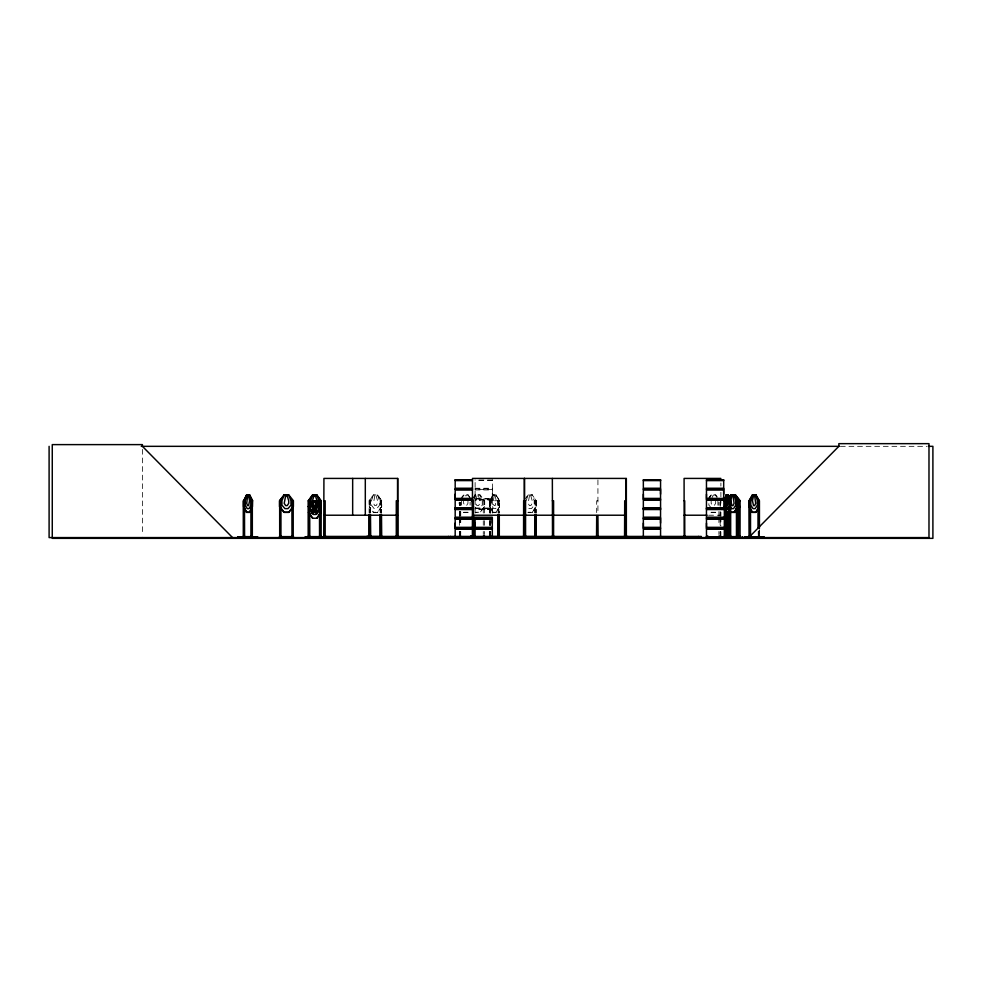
<?xml version="1.0" encoding="UTF-8"?>
<svg xmlns="http://www.w3.org/2000/svg" width="982" height="982" viewBox="0 0 982 982"><rect width="100%" height="100%" fill="white"/><g stroke="black" fill="none" stroke-linecap="round" stroke-linejoin="round"><path stroke-width="0.74" stroke-dasharray="4.91 3.68" d="M475.116 494.179L475.067 498.758M492.301 494.179L492.498 489.097M492.313 513.12L492.313 498.402L475.092 498.402L475.128 479.744M492.301 498.402L492.301 489.895M374.78 495.8L373.467 503.336L374.78 505.607L376.143 505.607L377.518 503.336L377.518 500.771L376.143 495.8L374.719 495.8M529.458 495.8L528.132 503.336L529.458 505.607L530.808 505.607L532.195 503.336L532.195 500.771L530.808 495.8L529.384 495.8M711.52 499.531L712.625 495.8L714.135 495.8M526.082 500.771L528.12 495.038L526.487 497.334M492.375 499.654L474.981 499.519M461.994 499.298L463.614 495.038L467.997 495.038L471.397 499.593M473.226 500.771L475.497 495.038L480.026 495.038L482.272 500.771L482.272 505.153L479.277 508.627M709.323 499.629L711.14 495.038L715.657 495.038L716.565 497.334M492.473 480.002L474.932 480.002M492.436 489.367L474.981 489.367M493.025 494.891L489.699 500.722L489.699 506.565L492.915 512.395L496.291 512.395L499.519 506.565L499.519 500.722L496.18 494.891L492.915 494.891M496.131 512.248L499.519 506.565M482.371 509.548L485.047 509.548M369.146 513.046L369.183 500.722L373.381 494.891L377.579 494.891L381.716 500.722L381.716 506.565L377.518 512.395M369.318 500.771L373.455 495.038L371.417 500.771L371.417 505.153L374.142 508.627L376.855 508.627L379.531 505.153L379.531 500.771L377.518 495.038L373.381 495.038M524.683 499.556L528.058 494.891L532.256 494.891M536.246 506.516L532.121 512.248L528.058 512.248M532.183 512.395L536.393 506.565L536.393 500.722L532.183 494.891M460.006 499.556L463.59 494.891L468.058 494.891M471.741 499.556L475.423 494.891L480.1 494.891L484.703 500.722L484.703 506.565L480.1 512.395L475.423 512.395M473.68 497.334L475.497 495.038M484.556 506.516L480.026 512.248L475.497 512.248M707.371 499.556L711.066 494.891L715.731 494.891L719.29 499.629M709.323 497.334L711.14 495.038M492.277 480.615L475.128 480.615M475.128 508.025L492.301 508.038M492.277 509.56L475.128 509.56M492.412 509.02L475.079 509.007M475.043 508.259L492.387 508.725M840.359 446.331L926.836 446.331M475.092 488.25L492.313 488.25M474.981 488.84L492.498 488.962M475.092 489.957L492.313 489.957M492.964 495.038L496.241 495.038L497.813 500.771L497.813 505.153L495.726 508.627L493.615 508.627L491.491 505.153L491.491 500.771L493.074 495.038L489.908 500.771L489.908 506.516L493.074 512.248M528.058 495.038L532.183 495.038L536.184 500.771M465.038 495.8L466.524 495.8M474.981 498.991L492.448 498.991M380.378 500.268L380.365 513.046M475.092 513.12L475.116 500.108L492.313 500.108M535.055 500.268L535.043 513.046M369.146 500.771L370.705 500.513L370.263 513.046M381.716 500.722L380.157 500.771L380.157 513.046M483.218 500.771L484.519 500.771L484.519 513.046M499.519 500.722L489.466 500.771L489.466 513.046M536.393 500.722L534.834 500.771L534.834 513.046M597.928 500.771L596.675 500.771L596.675 512.592M381.716 506.565L377.444 512.248L373.381 512.248M528.807 508.627L531.52 508.627L534.196 505.153L534.196 500.771L532.183 495.038M463.614 512.248L467.997 512.248M492.964 512.248L496.241 512.248M711.14 512.248L715.657 512.248M377.579 512.395L373.32 512.395L369.183 506.565L373.455 512.248M463.541 512.395L468.058 512.395M527.985 512.395L532.256 512.395M711.066 512.395L715.731 512.395M708.623 515.219L720.898 515.219M490.767 500.268L490.681 513.046M711.14 507.755L708.869 505.153L708.869 500.771M474.748 506.884L476.258 508.627M468.021 494.891L469.826 497.223M377.518 494.891L381.581 500.771M496.131 495.038L499.298 500.771L499.298 513.046M489.797 506.516L493.025 512.395M492.436 488.84L492.277 479.744M759.43 529.912L759.43 534.515M759.111 529.912L759.111 534.515M758.534 531.446L758.534 534.515M758.202 531.446L758.202 534.515M720.898 483.009L720.898 486.078M720.898 492.215L720.898 496.818M720.898 498.353L720.898 506.012M720.898 512.15L720.898 515.55M720.886 517.035L720.898 525.898M720.886 531.802L720.898 534.76M720.272 500.771L720.272 505.214M720.272 512.592L720.272 515.55M720.272 517.035L720.272 525.898M720.272 531.802L720.272 534.76M720.187 502.207L720.187 506.516M720.162 511.512L720.162 525.309M720.162 531.446L720.162 534.515M718.91 502.305L718.91 505.374M718.91 511.512L718.91 516.115M718.91 517.649L718.91 525.309M718.91 531.446L718.91 534.515M717.903 500.771L717.903 505.153M715.669 500.771L715.669 503.336L714.135 505.607L712.625 505.607L711.152 503.336L711.152 500.771M597.928 479.94L597.928 513.684M536.319 500.722L536.16 513.046M535.951 500.771L535.951 513.046M498.954 500.771L498.954 513.046M498.463 500.292L498.426 513.046M498.083 500.771L498.083 513.046M490.681 520.718L490.681 525.309M490.681 531.446L490.681 534.515M490.337 500.771L490.337 513.046M490.337 520.718L490.337 525.309M490.337 531.446L490.337 534.515M489.797 500.722L489.809 513.046M489.809 520.718L489.809 525.309M489.809 531.446L489.809 534.515M489.466 520.718L489.466 525.309M489.466 531.446L489.466 534.515M484.642 509.4L482.886 509.56M484.519 520.718L484.519 525.309M484.519 531.446L484.519 534.515M483.193 500.292L483.279 513.046M483.279 520.718L483.279 525.309M483.279 531.446L483.279 534.515M470.108 502.232L470.108 505.153M467.96 500.771L467.96 503.336L466.487 505.607L465.038 505.607L463.627 503.336L463.627 500.771M461.442 500.771L461.442 505.153M460.73 502.305L460.73 505.374M460.73 511.512L460.73 516.115M460.73 517.649L460.73 525.309M460.73 531.446L460.73 534.515M460.595 502.305L460.595 505.374M460.595 511.512L460.595 516.115M460.595 517.649L460.595 525.309M460.595 531.446L460.595 534.515M459.539 502.305L459.539 505.374M459.539 511.512L459.539 519.183M459.539 520.718L459.539 525.309M459.539 531.446L459.539 534.515M459.404 505.374L459.269 502.207L459.122 505.104M459.404 511.512L459.404 516.115M459.404 517.649L459.404 525.309M459.404 531.446L459.404 534.515M381.654 500.722L381.482 513.046M381.274 500.771L381.274 513.046M370.472 500.771L370.472 513.046M369.244 500.722L369.355 513.046M142.415 449.375L142.415 534.539M494.118 495.8L493.087 503.336L494.118 505.607L495.173 505.607L496.241 500.771L495.173 495.8L494.007 495.8M476.982 495.8L475.509 503.336L476.982 505.607L478.492 505.607L480.026 503.336L480.026 500.771L478.492 495.8L476.982 495.8"/><path stroke-width="1.47" d="M472.403 527.346L455.182 527.346L455.194 523.124M472.403 498.402L455.182 498.402L455.194 494.179M492.313 527.346L475.092 527.346L475.116 523.124M492.301 523.124L492.301 518.901L475.116 518.901L475.092 527.346M643.345 527.346L643.345 518.901L660.542 518.901L660.542 527.346L643.345 527.346L643.357 523.124M643.345 498.402L643.345 489.957L660.567 489.957L660.542 498.402L643.345 498.402L643.357 494.179M660.542 523.124L660.542 518.901L643.345 518.901M660.542 494.179L660.542 489.957M723.685 527.346L706.463 527.346L706.488 523.124M723.685 498.402L706.463 498.402L706.488 494.179M723.673 494.179L723.673 489.957M390.652 537.461L404.461 537.461M517.44 537.461L531.237 537.461M728.337 512.395L726.164 512.395L728.202 494.891L730.277 500.771M729.663 500.636L730.669 500.771L730.669 537.584L730.743 536.233M247.624 495.8L246.691 503.336L247.624 505.607L248.593 505.607L249.575 500.771L248.593 495.8L247.513 495.8M238.025 537.461L238.086 536.81L238.11 537.584M248.642 537.461L248.704 536.81L248.728 537.584M314.031 495.8L310.607 506.614L310.607 510.996L313.368 514.47L316.118 514.47L318.843 510.996L318.843 506.614L315.406 495.8L313.958 495.8M728.3 495.038L726.189 495.038L725.207 500.771L725.207 505.153L726.533 508.627L727.846 508.627L729.147 505.153L729.147 500.771L730.829 495.038L735.408 495.038L739.937 500.771L738.709 500.268M484.556 536.884L504.208 536.884L504.147 537.584M477.313 537.461L467.162 537.584M722.899 537.461L722.973 536.81L722.985 537.584M732.4 536.884L732.474 537.584M754.016 536.884L753.992 537.461M726.164 512.395L724.225 506.516L724.299 500.722L726.164 494.891L728.337 494.891C731.136 500.587 731.136 506.786 728.165 512.248M724.225 500.771L726.299 494.891M728.202 512.395L730.277 506.516M520.669 536.884L520.755 537.584M526.733 536.884L526.818 537.584M305.341 537.461L305.414 536.81L305.451 537.584M311.012 537.461L311.098 536.81L311.122 537.584M284.191 495.038L281.92 500.771L281.92 505.153L284.952 508.627L287.971 508.627L290.967 505.153L290.967 500.771L288.72 495.038L284.191 495.038L279.661 500.771L279.698 537.584M457.244 536.884L461.331 536.81L461.331 537.584M461.233 536.884L461.147 537.485M455.169 508.283L472.416 508.701L455.169 508.615M279.465 537.387L278.79 537.584M551.479 537.584L551.97 537.485M726.152 536.884L726.128 537.461M243.659 500.771L246.629 494.891L249.612 494.891L252.558 500.722L252.435 506.565L249.502 512.395M243.781 500.771L246.678 495.038L245.23 500.771L245.23 505.153L247.169 508.627L249.097 508.627L250.999 505.153L250.999 500.771L249.563 495.038L246.556 495.038M729.442 497.223L730.78 494.891L735.481 494.891L740.084 500.722L740.047 537.584M728.853 498.488L730.878 494.891L728.963 497.223M737.507 506.516L734.168 512.395L737.617 506.565L737.408 500.771M749.254 500.771L752.543 495.038M755.735 512.248L759.233 506.565L759.233 500.722L755.894 494.891L752.384 494.891L749.045 500.722L749.045 506.565L752.384 512.395L755.894 512.395L759.233 506.565M280.962 500.71L280.95 537.584M308.483 500.771L312.669 495.038L310.607 500.771L310.607 505.153L313.368 508.627L316.118 508.627L318.843 505.153L318.843 500.771L316.793 495.038L312.607 495.038M321.065 506.565L316.805 512.395L312.546 512.395L308.348 506.565L312.669 500.734M316.732 512.248L321.126 506.565L321.126 512.408L316.867 518.238M316.793 518.091L320.93 512.346L321.065 500.722L316.805 494.891L312.546 494.891L308.348 500.722L308.397 537.584M293.237 506.516L288.72 512.248L284.191 512.248L279.661 506.516M729.061 497.334L730.878 495.038M739.937 506.516L735.408 512.248L730.829 512.248M740.084 506.565L735.481 512.395L730.78 512.395L728.767 508.897M748.701 537.584L838.849 446.331L838.849 443.655L928.984 443.655L928.984 537.584L49.1 537.584L49.1 446.331M475.055 537.559L492.326 537.228L492.301 529.053M643.333 508.615L660.579 508.615L643.333 508.283M643.333 537.559L660.579 537.228L660.567 529.053L643.345 529.053L643.345 537.203M706.426 508.615L723.697 508.615L706.451 508.283M736.414 500.746L736.475 537.584M244.628 500.759L243.327 500.771L243.327 537.584M736.574 500.71L737.813 500.771L737.764 537.584M758.19 500.71L758.202 528.377M724.777 500.771L724.962 537.584L724.986 536.233M371.982 537.485L365.39 537.584M309.711 500.771L308.323 500.771M738.709 500.722L738.513 537.584M141.261 446.331L839.315 446.331M928.297 446.331L932.9 446.331L932.9 538.345L52.267 538.345L52.267 444.613L142.415 444.613L142.415 446.331L232.55 537.584M720.898 478.418L684.086 478.418L684.159 537.584M455.169 479.756L472.416 479.756M643.333 479.756L660.579 479.756M706.451 479.756L723.697 479.756M455.169 480.063L472.416 480.1M455.194 480.603L472.379 480.603M643.357 480.603L660.542 480.603M706.488 480.603L723.673 480.603M472.403 488.25L455.182 488.25L455.182 480.1M723.685 488.25L706.463 488.25L706.463 480.1L723.697 480.063L723.673 488.25M455.059 488.84L472.514 488.84M643.222 488.84L660.677 488.84M706.353 488.84L723.808 488.84M455.059 489.367L472.514 489.367M643.222 489.367L660.677 489.367M706.353 489.367L723.808 489.367M472.403 489.957L455.182 489.957L455.182 498.402M755.833 495.038L752.445 495.038L750.8 500.771L750.8 505.153L752.998 508.627L755.195 508.627L757.368 505.153L757.368 500.771L755.735 495.038L759.025 500.771L755.784 494.891M727.637 495.8L726.84 495.8L726.201 500.771L726.84 505.607L728.165 503.336L727.502 495.8M733.112 495.8L731.909 495.8L730.841 500.771L731.909 505.607L733.002 505.607L734.119 503.336L733.002 495.8M754.728 495.8L753.525 495.8L752.457 500.771L753.525 505.607L754.618 505.607L755.735 503.336L754.618 495.8M455.059 498.991L472.514 498.991M643.222 498.991L660.677 498.991M706.353 498.991L723.808 498.991M455.059 499.519L472.514 499.519M643.222 499.519L660.677 499.519M706.353 499.519L723.808 499.519M319.702 500.268L319.887 537.584M472.403 500.108L455.182 500.108L455.182 508.259M723.685 500.108L706.463 500.108L706.463 508.259L723.697 508.283M251.159 500.771L252.558 500.722M279.698 500.771L280.95 500.771M291.912 500.771L293.213 500.771L293.213 537.584M312.607 500.734L316.928 500.734M319.506 500.771L321.065 500.722M323.925 500.771L325.177 500.771L325.177 537.584M397.808 500.771L396.286 500.771L396.298 537.584M471.274 500.771L473.717 500.771M552.35 500.771L553.59 500.771L553.59 537.584M626.356 500.771L624.712 500.771L624.564 537.584M684.086 500.771L684.712 500.771L684.785 537.584M724.151 500.722L725.33 500.771M750.518 500.771L749.045 500.722L749.18 537.584M252.337 506.516L249.612 512.395L246.507 512.395L243.659 506.516M308.348 506.565L312.73 500.881L312.681 503.336L314.031 505.607L315.406 505.607L316.805 503.336L316.805 500.771L320.93 506.614M472.477 506.565L472.256 500.722M724.151 506.565L726.299 512.395M749.254 506.516L752.494 512.395M455.194 508.038L472.379 508.038M643.357 508.038L660.542 508.038M706.488 508.038L723.673 508.038M455.169 508.259L472.416 508.259M455.169 509.02L472.416 509.02M643.333 509.007L660.579 509.02M723.697 509.044L706.451 509.044L706.463 517.195L723.685 517.195M455.194 509.548L472.379 509.548M643.357 509.548L660.542 509.548M706.488 509.548L723.673 509.548M246.556 512.248L249.563 512.248M312.607 512.248L316.793 512.248M726.189 512.248L728.3 512.248M752.445 512.248L755.833 512.248M316.928 518.238L312.607 518.238L308.606 512.346M323.925 515.219L397.538 515.219M472.489 515.219L625.951 515.219M684.086 515.219L707.089 515.219M472.403 517.195L455.182 517.195L455.182 509.044M475.092 517.195L492.313 517.195M455.059 517.784L472.514 517.784M474.981 517.784L492.436 517.784M643.222 517.784L660.677 517.784M706.353 517.784L723.808 517.784M455.059 518.312L472.514 518.312M474.981 518.312L492.436 518.312M643.222 518.312L660.677 518.312M706.353 518.312L723.808 518.312M455.194 518.901L472.379 518.901L455.182 518.901L455.182 527.346M706.463 527.346L706.463 518.901L723.673 518.901M475.092 518.901L492.313 518.901L492.301 527.346M706.463 518.901L723.685 518.901M455.059 527.935L472.514 527.935M474.981 527.935L492.436 527.935M643.222 527.935L660.677 527.935M706.353 527.935L723.808 527.935M455.059 528.463L472.514 528.463M474.981 528.463L492.436 528.463M643.222 528.463L660.677 528.463M706.353 528.463L723.808 528.463M472.403 529.053L455.182 529.053L455.182 537.203M492.313 529.053L475.092 529.053L475.092 537.203M723.685 529.053L706.463 529.053L706.5 537.584L706.537 536.233M243.205 536.233L244.604 536.233M323.79 536.233L325.324 536.233L325.312 537.584M369.011 536.233L370.595 536.233M381.617 536.233L380.034 536.233L380.034 537.584M397.943 536.233L396.151 536.233L396.151 537.584M497.972 536.233L499.421 536.233L499.396 537.584M523.529 536.233L525.714 536.233L525.714 537.584M536.282 536.233L534.699 536.233L534.699 537.584M596.54 536.233L598.075 536.233M624.564 536.233L626.491 536.233L626.418 537.584M684.785 536.233L684.037 536.233L683.988 537.584M726.25 536.233L729.037 536.233M730.78 536.233L729.589 536.233L729.638 537.584M736.463 536.233L737.948 536.233L737.924 537.584M738.513 536.233L740.047 536.233M749.156 536.233L750.641 536.233L750.629 537.584M244.211 536.626L251.441 536.626M281.085 536.626L291.826 536.626M309.588 536.626L319.567 536.626M370.386 536.626L380.243 536.626M472.391 536.626L475.46 536.626M498.328 536.626L490.779 536.626L490.779 537.584M525.063 536.626L534.908 536.626M724.962 536.626L738.513 536.626M238.049 536.884L257.591 536.835M305.365 536.884L311.122 536.81M318.033 537.584L318.033 536.81L323.827 536.81L323.741 537.584L323.925 478.418L397.538 478.418L397.538 537.584M742.638 537.485L718.259 536.884L718.296 537.584M754.63 537.584L754.63 536.81L764.18 536.884L764.119 537.584M455.194 536.982L472.379 536.982M475.116 536.982L492.301 536.982M643.357 536.982L660.542 536.982M706.488 536.982L723.673 536.982M472.416 537.228L455.047 537.473M723.697 537.203L705.739 537.584M311.036 537.387L304.751 537.584M318.119 536.884L324.404 537.584M461.233 537.387L456.593 537.584M754.016 537.387L744.049 537.584M754.655 536.81L764.671 537.584M740.084 536.81L740.244 537.485M598.148 537.461L598.885 537.584M474.723 537.485L474.613 536.835L474.539 537.584M470.574 536.81L470.538 537.584M533.324 537.485L539.904 537.584M378.647 537.485L385.239 537.584M733.088 536.884L733.014 537.584M529.679 536.81L529.666 537.584M246.985 536.884L246.924 537.584M728.165 508.811L729.97 511.094M728.043 508.897L729.884 511.229M316.732 495.038L320.93 500.771M316.867 500.734L321.126 506.565M308.544 506.516L312.669 512.248M308.471 512.408L312.669 518.238M729.921 506.307L731.381 508.627L733.579 508.627L735.751 505.153L735.751 500.771L734.119 495.038M737.507 500.771L734.168 494.891L737.617 500.722L737.592 537.584M728.853 508.811L730.878 512.395M249.502 494.891L252.46 500.771M246.678 512.248L243.573 506.565L243.573 500.722M293.458 537.387L294.121 537.584M735.408 495.038L737.654 500.771M742.576 536.884L742.502 537.584M728.165 495.038L729.147 500.771M633.009 537.387L619.2 537.584L619.2 536.81L633.009 536.872L632.997 537.584M759.43 528.377L759.43 500.771L758.03 500.292M759.54 536.233L759.43 537.584M759.209 536.233L759.209 537.584M759.135 500.722L759.111 528.377M759.111 536.233L758.951 537.584L758.73 536.233M758.534 508.443L758.534 528.377M758.534 536.233L758.681 537.584M758.423 536.626L758.423 537.584M758.202 536.233L758.251 537.584M758.092 536.626L758.092 537.584M754.09 537.584L754.09 536.81L744.577 536.81L744.602 537.584M750.518 506.908L750.518 537.584M750.187 500.771L750.297 537.584M749.99 536.233L750.039 537.584M749.769 536.233L749.818 537.584M749.61 500.771L749.61 537.584L749.34 536.233M743.055 537.584L717.965 537.584M739.765 536.233L739.765 537.584M738.808 536.233L738.808 537.584M737.286 536.233L737.335 537.584M737.065 536.233L737.065 537.584M736.917 508.443L736.917 537.584M736.635 536.233L736.733 537.584M730.326 536.233L730.387 537.584M730.203 500.722L730.129 537.584L730.068 536.233M729.7 500.771L729.7 537.584M728.902 508.443L729.012 537.584M728.681 536.233L728.681 537.584M728.57 508.443L728.57 537.584M728.423 536.233L728.374 537.584M728.202 536.233L728.153 537.584M728.006 511.512L727.895 537.584M727.674 511.512L727.785 537.584M727.49 536.233L727.49 537.584M726.533 536.233L726.533 537.584M726.385 511.512L726.25 537.584M725.477 537.584L725.403 536.233L724.25 536.233L724.311 537.584L724.36 500.771M725.33 508.443L725.33 537.584M724.704 536.233L724.642 537.584M723.673 498.402L723.685 489.957L706.463 489.957L706.463 498.402M720.96 536.233L721.07 537.584M720.825 536.233L720.825 537.584M720.346 536.233L720.309 537.584L720.162 536.233M720.015 536.233L720.015 537.584M719.057 536.233L719.057 537.584M718.91 536.233L718.91 537.584M718.775 536.626L718.775 537.584M708.034 536.626L708.034 537.584L707.899 536.233M707.752 536.233L707.752 537.584M706.794 536.233L706.794 537.584M701.271 537.584L701.271 536.43L323.373 536.43L323.373 537.584M698.583 536.43L698.644 537.584M684.638 536.233L684.638 537.584M660.567 509.044L660.542 517.195L643.345 517.195L643.345 509.044M627.719 536.43L627.719 537.584M626.344 478.418L626.356 537.584M626.062 537.584L625.951 478.418L472.489 478.418L472.391 537.584M625.865 500.771L625.878 537.584M625.718 536.233L625.718 537.584M625.399 536.43L625.399 537.584M625.043 536.43L625.043 537.584M624.859 536.233L624.859 537.584M597.928 515.55L598.112 537.584M597.78 536.233L597.793 537.584M596.823 536.233L596.823 537.584M596.688 515.55L596.54 537.584M553.738 537.584L553.738 536.233L552.203 536.233L552.252 537.584M553.455 536.233L553.443 537.584M552.35 478.418L552.498 537.584M539.216 537.584L539.216 536.81L533.152 536.81L533.152 537.584M536.16 514.58L536.282 537.584M535.951 514.58L536.074 537.584M535.755 536.233L535.791 537.584M535.202 536.233L535.227 537.584M535.043 514.58L535.043 537.584M534.834 514.58L534.908 537.584M531.237 537.584L531.237 536.81L517.44 536.884L517.428 537.584M525.566 537.584L525.566 500.771L523.652 500.771L523.553 537.584M525.419 536.233L525.419 537.584M525.137 514.58L525.272 537.584M524.928 514.58L525.063 537.584M524.879 500.771L524.769 537.584M524.548 478.418L524.584 537.584M524.314 478.418L524.314 537.584M524.106 500.771L524.13 537.584M523.958 536.233L523.885 537.584L523.811 514.58M504.674 537.584L484.089 537.584M499.298 514.58L499.298 537.584M498.954 514.58L498.954 537.584M498.807 536.233L498.758 537.584M498.623 536.233L498.574 537.584M498.426 514.58L498.328 537.584M498.132 536.233L498.132 537.584L498.083 514.58M490.681 536.233L490.681 537.584M490.337 536.233L490.435 537.584M490.19 536.233L490.141 537.584L489.957 536.233M489.809 536.233L489.699 537.584M484.666 536.233L484.617 537.584L484.519 536.233M484.372 536.233L484.372 537.584M483.414 536.233L483.414 537.584M483.279 536.233L483.279 537.584M483.132 536.626L483.132 537.584M477.412 537.584L477.412 536.81L467.641 536.872L467.714 537.584M473.815 537.584L473.815 536.233L471.434 536.233L471.458 537.584M473.717 515.55L473.668 537.584M473.385 500.771L473.484 537.584M473.226 536.233L473.177 537.584M473.029 536.233L472.98 537.584M472.723 536.233L472.833 537.584M472.538 536.233L472.612 537.584M472.109 536.233L472.109 537.584M471.151 536.233L471.274 537.584M471.004 536.233L471.004 537.584M470.857 536.233L470.857 537.584M460.865 536.626L460.865 537.584M460.73 536.233L460.73 537.584M460.619 536.233L460.595 537.584M460.435 536.233L460.411 537.584M459.711 536.233L459.699 537.584M459.515 536.233L459.49 537.584M459.404 536.233L459.404 537.584M457.33 536.81L457.33 537.584M450.443 536.43L450.443 537.584M448.541 536.43L448.541 537.584M404.449 537.584L404.461 536.81L390.652 536.884L390.652 537.584M398.385 536.43L398.385 537.584M397.87 536.233L397.943 537.584M397.796 478.418L397.808 537.584M397.317 500.771L397.329 537.584M397.17 536.233L397.182 537.584M396.433 536.233L396.495 537.584M384.551 537.584L384.551 536.81L378.475 536.81L378.475 537.584M381.482 514.58L381.482 537.584L381.274 514.58M381.114 536.233L381.09 537.584M380.562 536.233L380.525 537.584M380.365 514.58L380.365 537.584M380.157 514.58L380.243 537.584M372.153 537.584C372.89 535.865 365.046 535.521 366.077 537.584M370.472 514.58L370.595 537.584M370.263 514.58L370.386 537.584M370.104 536.233L370.067 537.584M369.539 536.233L369.514 537.584M369.355 514.58L369.355 537.584M369.146 514.58L369.146 537.584M365.304 478.418L365.304 515.219M352.661 478.418L352.661 515.219M326.061 536.43L326.061 537.584M324.072 536.233L324.072 537.584M320.967 537.584L320.967 536.233L319.371 536.233L319.371 537.584M320.856 500.771L320.758 537.584M320.635 500.771L320.635 537.584M320.476 536.233L320.451 537.584M319.506 514.58L319.567 537.584M309.784 537.584L309.784 536.233L308.188 536.233L308.188 537.584M309.526 500.292L309.588 537.584M309.453 511.512L309.453 537.584M308.704 536.233L308.679 537.584M308.544 500.771L308.52 537.584M293.36 537.584L293.36 536.233L291.826 536.233L291.826 537.584M293.066 536.233L293.066 537.584M292.108 536.233L292.108 537.584M291.887 500.292L291.973 537.584M281.085 537.584L281.085 536.233L279.551 536.233L279.551 537.584M280.803 536.233L280.803 537.584M279.845 536.233L279.845 537.584M258.033 537.584L237.619 537.584M257.542 536.81L257.542 537.584M252.325 500.771L252.337 537.584L252.411 536.233L251.036 536.233L251.073 537.584M252.043 536.233L252.043 537.584M251.957 500.771L251.809 537.584L251.748 536.233M251.527 500.771L251.441 537.584M251.159 506.908L251.196 537.584M244.481 500.292L244.579 537.584M244.211 536.233L244.211 537.584M244.113 508.443L244.113 537.584M243.843 536.233L243.917 537.584M243.683 500.722L243.696 537.584M142.415 537.584L142.415 538.345M311.711 504.65L313.921 509.069C309.097 514.421 313.184 515.759 314.621 509.891C315.971 515.771 320.242 514.421 315.369 509.044C319.788 504.097 316.327 502.44 314.682 508.173L312.841 504.687L311.711 504.65M314.031 501.63L312.681 509.179L314.031 511.45L315.406 511.45L316.805 509.179L316.805 506.614L315.406 501.63L314.031 501.63M494.388 536.835L494.314 537.584L494.376 536.835M285.676 495.8L284.203 503.336L285.676 505.607L287.186 505.607L288.72 503.336L288.72 500.771L287.186 495.8L285.676 495.8M284.117 494.891L279.514 500.722L279.514 506.565L284.117 512.395L288.794 512.395L293.397 506.565L293.397 500.722L288.794 494.891L284.117 494.891M660.579 480.1L643.333 480.075L643.357 488.25L660.567 488.25L660.567 480.1M660.567 500.108L643.345 500.108L643.345 508.259L660.579 508.259L660.567 500.108M520.018 536.835L519.969 537.584L520.03 536.884M489.515 537.584L489.515 536.233L489.466 537.584"/></g></svg>
